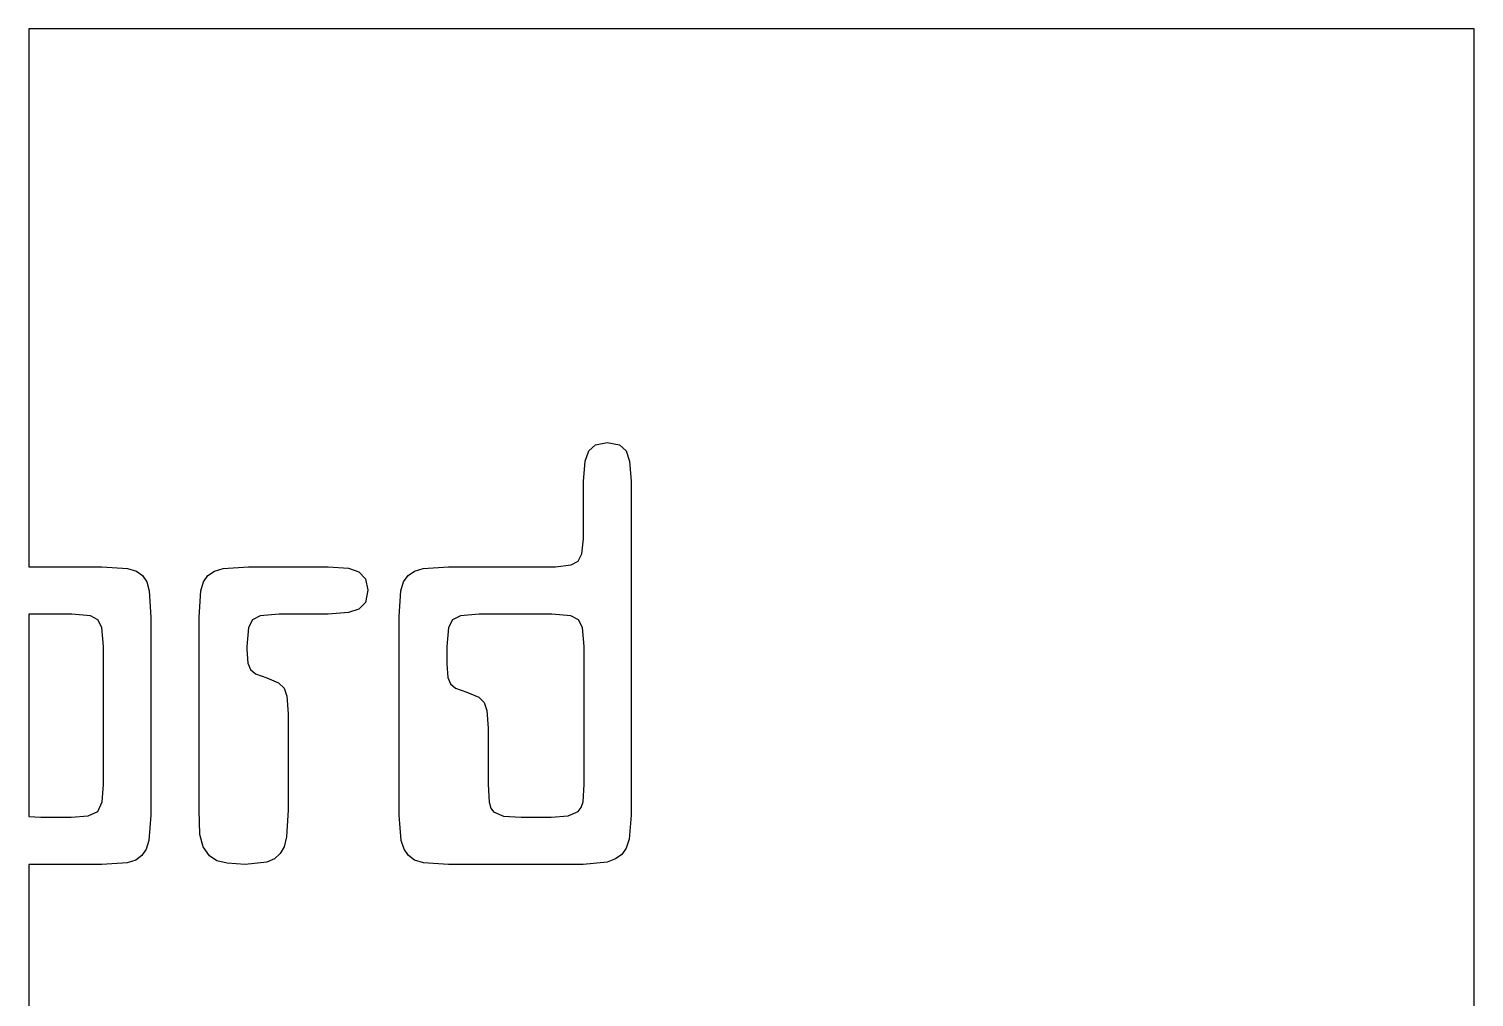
# Model space of a CAD drawing. Extents: x 172.1 to 230.8, y -103.3 to -68.9.
# Drawn here: x 206.78 to 219.68, y -86.11 to -77.46 of the extents above; entities that cross this region are included whole.
import ezdxf

# ---------------------------------------------------------------- set-up
doc = ezdxf.new("R2010")
doc.units = 0
doc.layers.add('BLACK', color=7, linetype='CONTINUOUS')

msp = doc.modelspace()

# ---------------------------------------------------------------- linework, layer by layer
at = {"layer": 'BLACK', "linetype": 'CONTINUOUS'}
for p, q in [((206.78, -77.46), (206.78, -82.262637)), ((219.681576, -77.46), (206.78, -77.46)), ((219.681576, -95.34), (219.681576, -77.46)), ((211.746348, -81.320591), (211.778541, -81.228513)), ((211.778541, -81.228513), (211.839417, -81.173157)), ((211.839417, -81.173157), (211.941207, -81.152798)), ((211.941207, -81.152798), (212.052577, -81.1738)), ((212.052577, -81.1738), (212.112665, -81.228513)), ((212.112665, -81.228513), (212.142778, -81.320385)), ((211.732135, -81.502554), (211.746348, -81.320591)), ((212.142778, -81.320385), (212.15614, -81.502798)), ((211.732135, -82.012533), (211.732135, -81.502554)), ((212.15614, -81.502798), (212.15614, -84.480362)), ((211.717474, -82.146323), (211.732135, -82.012533)), ((211.683775, -82.211835), (211.717474, -82.146323)), ((206.78, -82.262637), (207.43053, -82.262637)), ((207.43053, -82.262637), (207.659385, -82.277048)), ((207.659385, -82.277048), (207.739696, -82.301219)), ((207.739696, -82.301219), (207.794207, -82.340795)), ((208.378681, -82.340795), (208.435388, -82.300922)), ((208.435388, -82.300922), (208.513503, -82.277048)), ((208.513503, -82.277048), (208.739672, -82.262637)), ((208.739672, -82.262637), (209.450418, -82.262637)), ((209.450418, -82.262637), (209.632322, -82.276755)), ((209.632322, -82.276755), (209.726657, -82.309043)), ((209.726657, -82.309043), (209.784132, -82.369932)), ((210.164584, -82.340795), (210.221292, -82.300922)), ((210.221292, -82.300922), (210.299406, -82.277048)), ((210.299406, -82.277048), (210.525575, -82.262637)), ((210.525575, -82.262637), (211.482519, -82.262637)), ((211.482519, -82.262637), (211.619856, -82.247077)), ((211.619856, -82.247077), (211.683775, -82.211835)), ((207.794207, -82.340795), (207.831644, -82.397461)), ((207.831644, -82.397461), (207.855024, -82.478548)), ((208.314933, -82.478548), (208.339107, -82.397703)), ((208.339107, -82.397703), (208.378681, -82.340795)), ((209.784132, -82.369932), (209.805059, -82.470976)), ((210.100837, -82.478548), (210.12501, -82.397703)), ((210.12501, -82.397703), (210.164584, -82.340795)), ((207.855024, -82.478548), (207.86919, -82.71351)), ((208.300767, -82.71351), (208.314933, -82.478548)), ((209.805059, -82.470976), (209.78345, -82.581173)), ((210.086671, -82.707892), (210.100837, -82.478548)), ((207.161863, -82.684689), (206.78, -82.684689)), ((206.78, -82.684689), (206.78, -84.492444)), ((207.329025, -82.701068), (207.161863, -82.684689)), ((209.013712, -82.684689), (208.845892, -82.700962)), ((209.450418, -82.684689), (209.013712, -82.684689)), ((209.632352, -82.671497), (209.450418, -82.684689)), ((209.726413, -82.641458), (209.632352, -82.671497)), ((209.78345, -82.581173), (209.726413, -82.641458)), ((210.799616, -82.684689), (210.631796, -82.700962)), ((211.448813, -82.684689), (210.799616, -82.684689)), ((211.616633, -82.700962), (211.448813, -82.684689)), ((207.396824, -82.735736), (207.329025, -82.701068)), ((207.429678, -82.805539), (207.396824, -82.735736)), ((207.445184, -82.974117), (207.429678, -82.805539)), ((207.86919, -82.71351), (207.86919, -84.480362)), ((208.300767, -84.435422), (208.300767, -82.71351)), ((208.741224, -82.806066), (208.725017, -82.974605)), ((208.775819, -82.735736), (208.741224, -82.806066)), ((208.845892, -82.700962), (208.775819, -82.735736)), ((210.086671, -82.974117), (210.086671, -82.707892)), ((210.527133, -82.805834), (210.510921, -82.974117)), ((210.561723, -82.735736), (210.527133, -82.805834)), ((210.631796, -82.700962), (210.561723, -82.735736)), ((211.686706, -82.735736), (211.616633, -82.700962)), ((211.72147, -82.805864), (211.686706, -82.735736)), ((211.737752, -82.974117), (211.72147, -82.805864)), ((207.445184, -84.20852), (207.445184, -82.974117)), ((208.725017, -82.974605), (208.725017, -83.002693)), ((208.725017, -83.002693), (208.734967, -83.123372)), ((210.086671, -83.131409), (210.086671, -82.974117)), ((210.510921, -82.974117), (210.510921, -83.131409)), ((211.737752, -84.20852), (211.737752, -82.974117)), ((208.734967, -83.123372), (208.757013, -83.180746)), ((208.757013, -83.180746), (208.80245, -83.217855)), ((210.086671, -84.480362), (210.086671, -83.131409)), ((210.510921, -83.131409), (210.520875, -83.251837)), ((208.80245, -83.217855), (208.903803, -83.253286)), ((208.903803, -83.253286), (209.009322, -83.297786)), ((209.009322, -83.297786), (209.059385, -83.346343)), ((210.520875, -83.251837), (210.542916, -83.308974)), ((210.542916, -83.308974), (210.58835, -83.34613)), ((209.059385, -83.346343), (209.083336, -83.419338)), ((209.083336, -83.419338), (209.094312, -83.575443)), ((210.58835, -83.34613), (210.689706, -83.381758)), ((210.689706, -83.381758), (210.795226, -83.426258)), ((210.795226, -83.426258), (210.845289, -83.474815)), ((209.094312, -83.575443), (209.094312, -84.434689)), ((210.845289, -83.474815), (210.869235, -83.54757)), ((210.869235, -83.54757), (210.880216, -83.703426)), ((210.880216, -83.703426), (210.880216, -84.20852)), ((207.434193, -84.360439), (207.445184, -84.20852)), ((210.880216, -84.20852), (210.888276, -84.366057)), ((211.726762, -84.360439), (211.737752, -84.20852)), ((207.394138, -84.446901), (207.434193, -84.360439)), ((210.888276, -84.366057), (210.90315, -84.417891)), ((211.709885, -84.41226), (211.726762, -84.360439)), ((206.78, -84.492444), (206.887578, -84.497948)), ((206.887578, -84.497948), (207.156245, -84.497948)), ((207.156245, -84.497948), (207.30792, -84.486957)), ((207.30792, -84.486957), (207.394138, -84.446901)), ((207.86919, -84.480362), (207.852093, -84.70702)), ((208.306385, -84.652554), (208.300767, -84.435422)), ((209.094312, -84.434689), (209.080146, -84.675268)), ((210.103768, -84.70702), (210.086671, -84.480362)), ((210.90315, -84.417891), (210.928087, -84.452519)), ((210.928087, -84.452519), (211.016992, -84.489888)), ((211.016992, -84.489888), (211.174528, -84.497948)), ((211.174528, -84.497948), (211.443196, -84.497948)), ((211.443196, -84.497948), (211.59487, -84.486957)), ((211.59487, -84.486957), (211.684019, -84.446901)), ((211.684019, -84.446901), (211.709885, -84.41226)), ((212.15614, -84.480362), (212.139043, -84.695785)), ((207.852093, -84.70702), (207.826783, -84.785648)), ((208.335205, -84.764173), (208.306385, -84.652554)), ((209.057516, -84.762493), (209.022505, -84.824501)), ((209.080146, -84.675268), (209.057516, -84.762493)), ((210.129213, -84.785675), (210.103768, -84.70702)), ((212.139043, -84.695785), (212.112926, -84.774348)), ((207.734497, -84.881671), (207.656699, -84.905833)), ((207.78859, -84.842086), (207.734497, -84.881671)), ((207.826783, -84.785648), (207.78859, -84.842086)), ((208.390904, -84.843001), (208.335205, -84.764173)), ((208.459036, -84.888248), (208.390904, -84.843001)), ((208.549089, -84.910461), (208.459036, -84.888248)), ((208.972134, -84.870494), (208.904535, -84.899972)), ((209.022505, -84.824501), (208.972134, -84.870494)), ((210.167271, -84.842086), (210.129213, -84.785675)), ((210.221925, -84.881551), (210.167271, -84.842086)), ((210.302093, -84.905833), (210.221925, -84.881551)), ((212.016826, -84.871791), (211.940963, -84.899972)), ((212.072609, -84.830851), (212.016826, -84.871791)), ((212.112926, -84.774348), (212.072609, -84.830851)), ((207.43053, -84.92), (206.78, -84.92)), ((206.78, -84.92), (206.78, -90.46512)), ((207.656699, -84.905833), (207.43053, -84.92)), ((208.711584, -84.92), (208.549089, -84.910461)), ((208.904535, -84.899972), (208.711584, -84.92)), ((210.525575, -84.92), (210.302093, -84.905833)), ((211.728715, -84.92), (210.525575, -84.92)), ((211.940963, -84.899972), (211.728715, -84.92))]:
    msp.add_line(p, q, dxfattribs=at)

doc.saveas('drawing.dxf')
